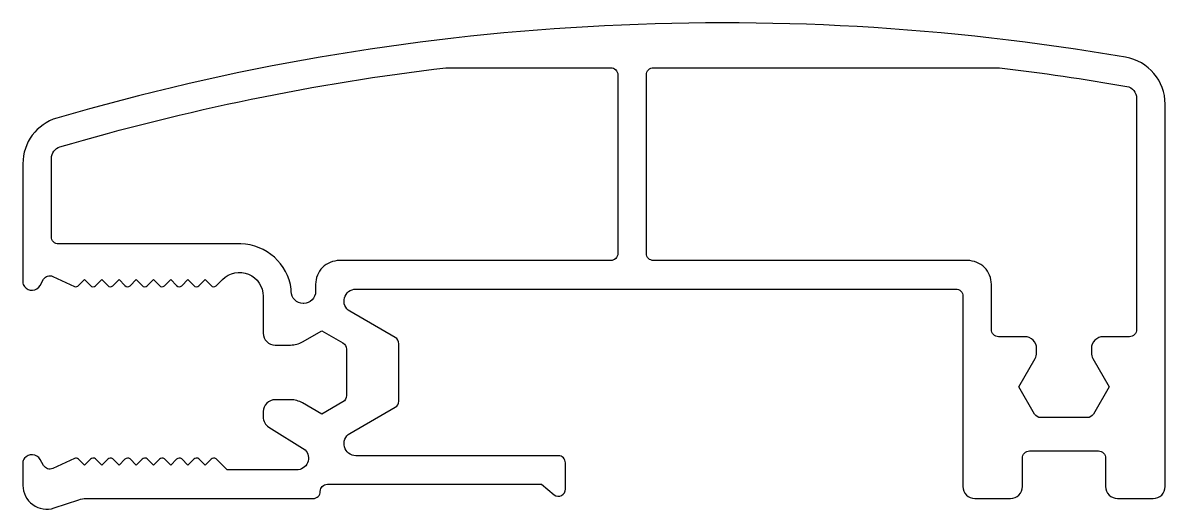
# Model space of a CAD drawing. Extents: x 941.6 to 989.6, y -8.4 to 12.
import ezdxf

# ---------------------------------------------------------------- set-up
doc = ezdxf.new("R2010")
doc.units = 0
doc.header["$LTSCALE"] = 15
doc.layers.get('0').update_dxf_attribs({"linetype": 'CONTINUOUS'})

msp = doc.modelspace()

# ---------------------------------------------------------------- linework, layer by layer
at = {"ltscale": 0.05}
for points in [[(952.242, -1.542), (952.895, -1.542, 0.131652), (953.395, -1.408), (954.202, -0.942), (955.092, -1.456, -0.267949), (955.242, -1.716), (955.242, -3.669, -0.267949), (955.092, -3.929), (954.202, -4.442), (953.395, -3.976, 0.131652), (952.895, -3.842), (952.242, -3.842, 0.414214), (951.742, -4.342), (951.742, -4.566, 0.258348), (951.976, -4.989), (953.5, -5.943, -0.663493), (953.142, -6.792), (950.225, -6.792), (949.763, -6.33, 0.414214), (949.551, -6.343), (949.302, -6.592), (949.039, -6.33, 0.414214), (948.828, -6.343), (948.578, -6.592), (948.316, -6.33, 0.414214), (948.104, -6.343), (947.854, -6.592), (947.592, -6.33, 0.414214), (947.38, -6.343), (947.131, -6.592), (946.868, -6.33, 0.414214), (946.657, -6.343), (946.407, -6.592), (946.145, -6.33, 0.414214), (945.933, -6.343), (945.683, -6.592), (945.421, -6.33, 0.414214), (945.209, -6.343), (944.959, -6.592), (944.697, -6.33, 0.414214), (944.486, -6.343), (944.236, -6.592), (943.981, -6.338, 0.313763), (943.813, -6.308), (942.899, -6.728, -0.38727), (942.514, -6.605), (942.367, -6.35, 0.529973), (941.706, -6.302, 0.168735), (941.642, -6.488), (941.642, -7.438, 0.511918), (942.958, -8.387), (943.988, -8.044, -0.080612), (944.304, -7.992), (953.838, -7.992, 0.414214), (954.138, -7.692), (954.138, -7.692, -0.414214), (954.438, -7.392), (963.442, -7.392), (963.967, -7.837, 0.610029), (964.442, -7.592), (964.442, -6.492, 0.414214), (964.142, -6.192), (955.637, -6.192, -0.767327), (955.387, -5.259), (957.292, -4.16, 0.267949), (957.442, -3.9), (957.442, -1.485, 0.267949), (957.292, -1.225), (955.387, -0.125, -0.767327), (955.637, 0.808), (980.842, 0.808, -0.414214), (981.142, 0.508), (981.142, -7.492, 0.414214), (981.642, -7.992), (983.142, -7.992, 0.414214), (983.642, -7.492), (983.642, -6.292, -0.414214), (983.942, -5.992), (986.842, -5.992, -0.414214), (987.142, -6.292), (987.142, -7.492, 0.414214), (987.642, -7.992), (989.142, -7.992, 0.414214), (989.642, -7.492), (989.642, 8.579, 0.36514), (987.981, 10.55, 0.114105), (943.073, 7.995, 0.332047), (941.642, 6.078), (941.642, 1.102, 0.168733), (941.706, 0.916, 0.529976), (942.367, 0.964), (942.514, 1.22, -0.386299), (942.898, 1.343), (943.817, 0.921, 0.311544), (943.985, 0.955), (944.236, 1.206), (944.486, 0.957, 0.414214), (944.697, 0.944), (944.959, 1.206), (945.209, 0.957, 0.414214), (945.421, 0.944), (945.683, 1.206), (945.933, 0.957, 0.414214), (946.145, 0.944), (946.407, 1.206), (946.657, 0.957, 0.414214), (946.868, 0.944), (947.131, 1.206), (947.38, 0.957, 0.414214), (947.592, 0.944), (947.854, 1.206), (948.104, 0.957, 0.414214), (948.316, 0.944), (948.578, 1.206), (948.828, 0.957, 0.414214), (949.039, 0.944), (949.302, 1.206), (949.551, 0.957, 0.414214), (949.763, 0.944), (950.035, 1.216, -0.668179), (951.742, 0.508), (951.742, -1.042, 0.414214)], [(950.805, 2.708), (943.142, 2.708, -0.414214), (942.842, 3.008), (942.842, 6.302, -0.332649), (943.201, 6.782, -0.042045), (959.422, 10.108), (966.342, 10.108, -0.414214), (966.642, 9.808), (966.642, 2.308, -0.414214), (966.342, 2.008), (954.942, 2.008, 0.414214), (953.942, 1.008), (953.942, 0.708, -0.414214), (953.442, 0.208), (953.421, 0.208, -0.414214), (952.921, 0.708), (952.921, 0.808, 0.366644), (950.805, 2.708, 0.366644)], [(987.292, -3.293), (986.628, -4.442, -0.267949), (986.368, -4.592), (984.415, -4.592, -0.267949), (984.155, -4.442), (983.492, -3.293), (984.175, -2.11, 0.131652), (984.242, -1.86), (984.242, -1.692, 0.414214), (983.742, -1.192), (982.642, -1.192, -0.414214), (982.342, -0.892), (982.342, 1.008, 0.414214), (981.342, 2.008), (968.142, 2.008, -0.414214), (967.842, 2.308), (967.842, 9.808, -0.414214), (968.142, 10.108), (982.68, 10.108, -0.013701), (988.028, 9.324, -0.364411), (988.442, 8.831), (988.442, -0.892, -0.414214), (988.142, -1.192), (987.042, -1.192, 0.414214), (986.542, -1.692), (986.542, -1.86, 0.131652), (986.609, -2.11)]]:
    msp.add_lwpolyline(points, format="xyb", close=True, dxfattribs=at)

doc.saveas('drawing.dxf')
